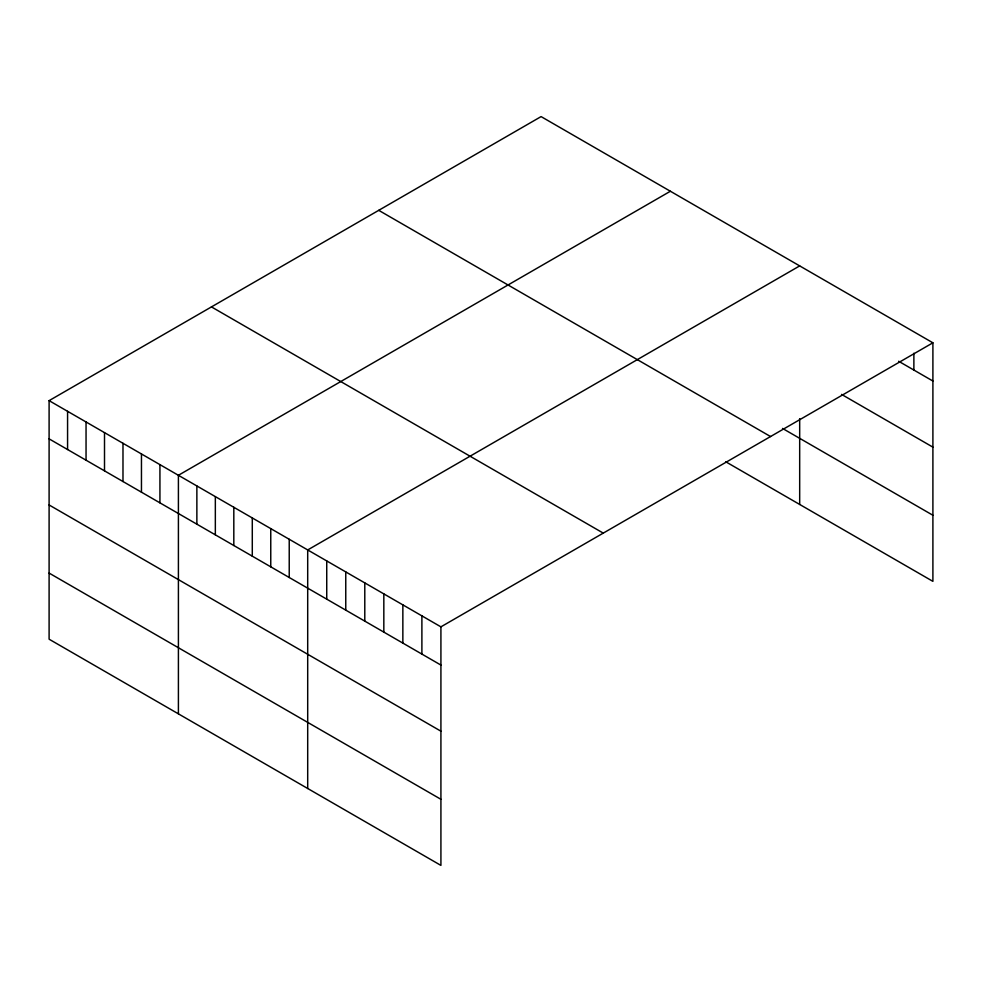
<?xml version="1.0" encoding="UTF-8"?>
<svg xmlns="http://www.w3.org/2000/svg" width="982" height="982" viewBox="0 0 982 982"><rect width="100%" height="100%" fill="white"/><g stroke="black" fill="none" stroke-linecap="round" stroke-linejoin="round"><path stroke-width="1.47" d="M932.9 342.804L440.918 626.847L440.918 865.4L49.1 639.196L49.1 400.644L541.082 116.6L932.9 342.804L932.9 581.356L725.796 461.798M670.387 191.245L178.405 475.288L178.405 713.84M799.679 265.901L307.697 549.945L307.697 788.497M898.64 361.253L932.9 381.028M841.549 394.396L932.9 447.141M782.531 428.434L932.9 515.255M378.733 210.332L770.551 436.548M211.449 306.9L603.267 533.116M49.1 400.644L440.918 626.847M49.1 438.868L440.918 665.072M49.1 504.969L440.918 731.185M49.1 573.083L440.918 799.299M913.874 353.225L913.874 370.042M799.679 418.663L799.679 504.453M421.892 615.861L421.892 654.086M402.853 604.875L402.853 643.1M383.827 593.889L383.827 632.113M364.788 582.903L364.788 621.127M345.762 571.917L345.762 610.141M326.736 560.931L326.736 599.155M289.224 539.278L289.224 577.502M270.762 528.611L270.762 566.835M252.288 517.944L252.288 556.168M233.814 507.277L233.814 545.501M215.34 496.622L215.34 534.846M196.866 485.955L196.866 524.179M159.931 464.621L159.931 502.845M141.457 453.954L141.457 492.191M122.983 443.299L122.983 481.524M104.509 432.632L104.509 470.857M86.048 421.965L86.048 460.19M67.574 411.298L67.574 449.523"/></g></svg>
